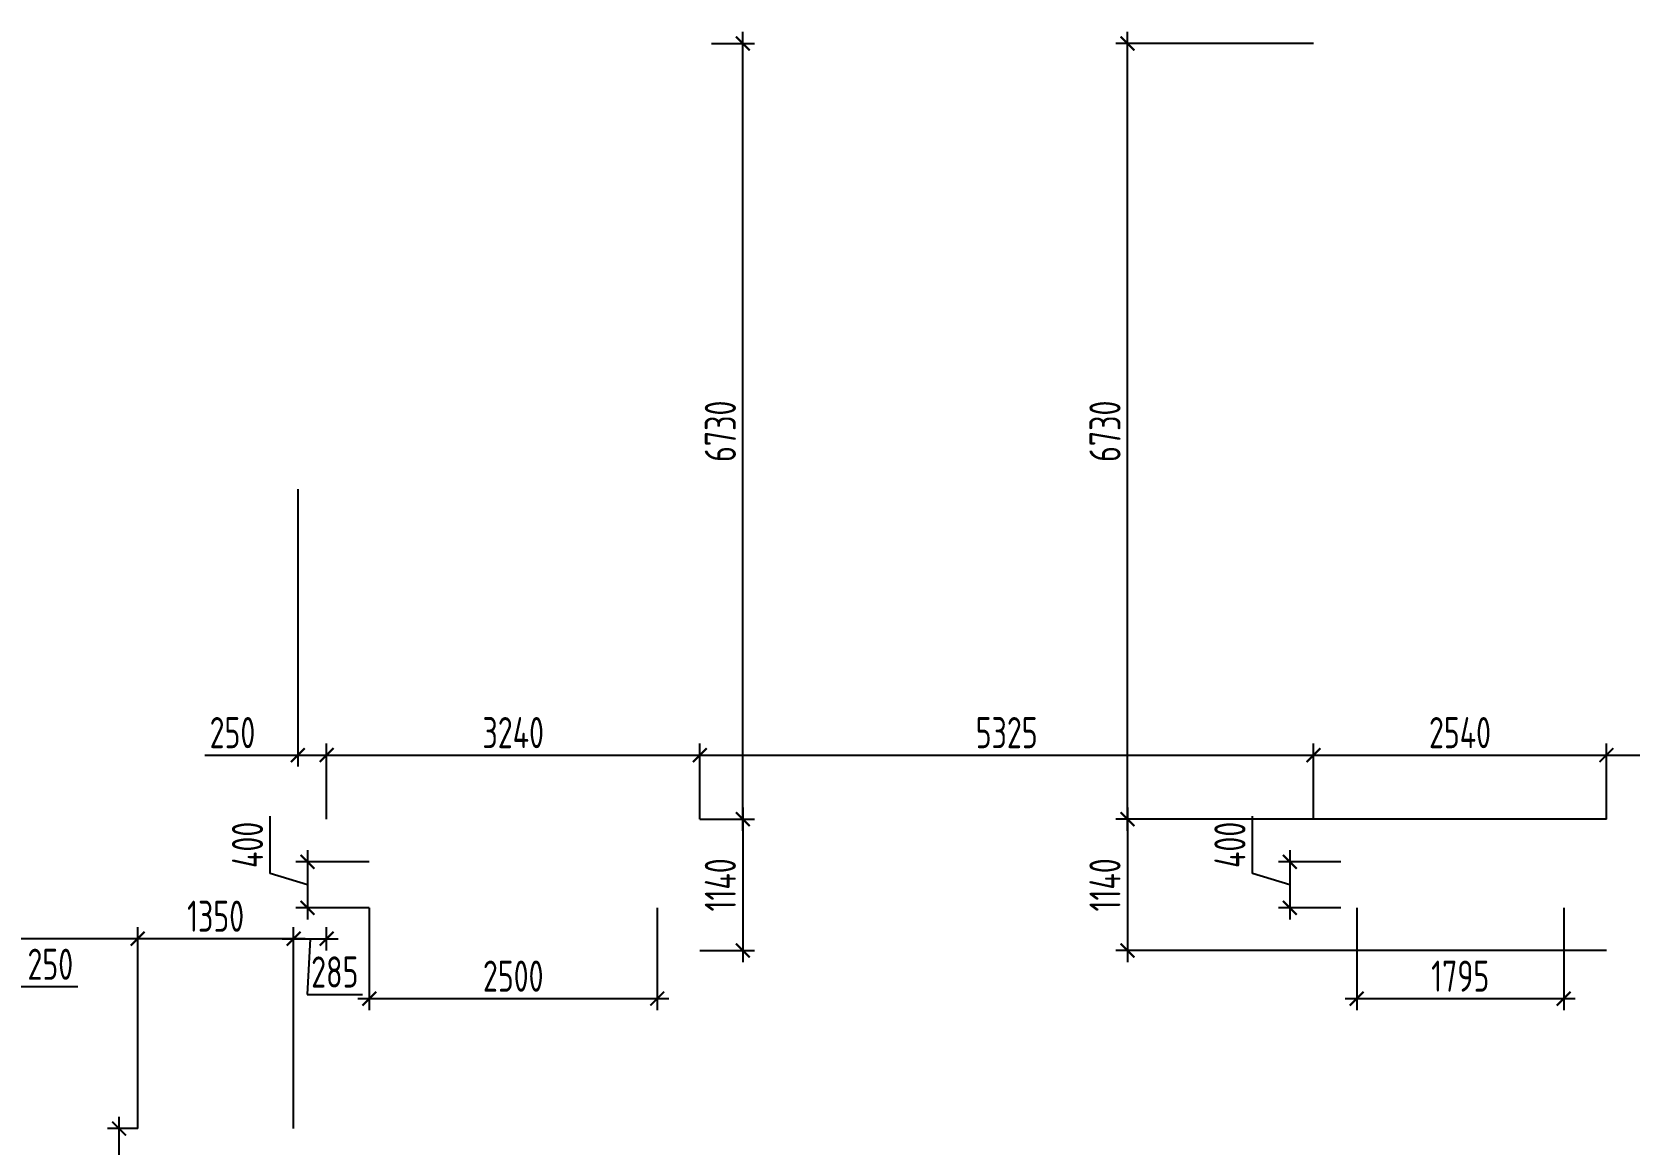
# Model space of a CAD drawing. Header units: millimetres. Extents: x -350007 to 535970, y -888 to 198380.
# Drawn here: x 482413 to 496269, y 76801 to 86451 of the extents above; entities that cross this region are included whole.
import ezdxf

# ---------------------------------------------------------------- set-up
doc = ezdxf.new("R2010")
doc.units = ezdxf.units.MM
doc.layers.add('АР_Размеры нов.', color=15, linetype='Continuous', lineweight=0)
doc.styles.add('ISOCPEUR', font='isocpeur.ttf', dxfattribs={"width": 0.7})
doc.dimstyles.new('R_100', dxfattribs={"dimtxt": 270, "dimasz": 120, "dimexe": 100, "dimexo": 0, "dimgap": 60, "dimtad": 1, "dimdec": 0, "dimrnd": 5, "dimzin": 0, "dimdsep": 46, "dimtxsty": 'ISOCPEUR', "dimblk": 'ARCHTICK', "dimcen": 0, "dimdle": 100, "dimclrd": 256, "dimclre": 256, "dimclrt": 256, "dimadec": 0, "dimazin": 0, "dimtfac": 2, "dimtdec": 0, "dimtofl": 0, "dimtmove": 1, "dimatfit": 3, "dimfxl": 1, "dimtvp": 3, "dimtolj": 1, "dimtzin": 0, "dimarcsym": 0})

# ---------------------------------------------------------------- blocks, each defined once
blk = doc.blocks.new('_ArchTick')
at = {"color": 0, "linetype": 'ByBlock', "const_width": 0.15}
blk.add_lwpolyline([(-0.5, -0.5), (0.5, 0.5)], dxfattribs=at)
blk = doc.blocks.new('*D2788')
at = {"layer": 'АР_Размеры нов.', "lineweight": -2, "ltscale": 100, "transparency": 16777216}
for p, q in [((481826, 78166), (482275, 78166)), ((481926, 77606), (481926, 78266)), ((482175, 77394), (482175, 78266)), ((482812, 78166), (482175, 78166))]:
    blk.add_line(p, q, dxfattribs=at)
at = {"layer": 'АР_Размеры нов.', "lineweight": -2, "ltscale": 100, "transparency": 16777216, "xscale": 120, "yscale": 120, "zscale": 120, "rotation": 180}
blk.add_blockref('_ArchTick', (481926, 78166), dxfattribs=at)
at = {"layer": 'АР_Размеры нов.', "lineweight": -2, "ltscale": 100, "transparency": 16777216, "xscale": 120, "yscale": 120, "zscale": 120}
blk.add_blockref('_ArchTick', (482175, 78166), dxfattribs=at)
at = {"layer": 'АР_Размеры нов.', "ltscale": 100, "transparency": 16777216, "insert": (482572, 78361), "char_height": 270, "attachment_point": 5, "style": 'ISOCPEUR'}
blk.add_mtext('\\A1;250', dxfattribs=at)
blk = doc.blocks.new('*D3389')
at = {"layer": 'АР_Размеры нов.', "lineweight": -2, "transparency": 16777216}
for p, q in [((484969, 79620), (484969, 80276)), ((488207, 79620), (488207, 80276)), ((484869, 80176), (488307, 80176))]:
    blk.add_line(p, q, dxfattribs=at)
at = {"layer": 'АР_Размеры нов.', "lineweight": -2, "transparency": 16777216, "xscale": 120, "yscale": 120, "zscale": 120, "rotation": 180}
blk.add_blockref('_ArchTick', (484969, 80176), dxfattribs=at)
at = {"layer": 'АР_Размеры нов.', "lineweight": -2, "transparency": 16777216, "xscale": 120, "yscale": 120, "zscale": 120}
blk.add_blockref('_ArchTick', (488207, 80176), dxfattribs=at)
at = {"layer": 'АР_Размеры нов.', "transparency": 16777216, "insert": (486588, 80371), "char_height": 270, "attachment_point": 5, "style": 'ISOCPEUR'}
blk.add_mtext('\\A1;3240', dxfattribs=at)
blk = doc.blocks.new('*D3390')
at = {"layer": 'АР_Размеры нов.', "lineweight": -2, "transparency": 16777216}
for p, q in [((484720, 82482), (484720, 80076)), ((484969, 80176), (484969, 80276)), ((483913, 80176), (484720, 80176)), ((484620, 80176), (485069, 80176))]:
    blk.add_line(p, q, dxfattribs=at)
at = {"layer": 'АР_Размеры нов.', "lineweight": -2, "transparency": 16777216, "xscale": 120, "yscale": 120, "zscale": 120, "rotation": 180}
blk.add_blockref('_ArchTick', (484720, 80176), dxfattribs=at)
at = {"layer": 'АР_Размеры нов.', "lineweight": -2, "transparency": 16777216, "xscale": 120, "yscale": 120, "zscale": 120}
blk.add_blockref('_ArchTick', (484969, 80176), dxfattribs=at)
at = {"layer": 'АР_Размеры нов.', "transparency": 16777216, "insert": (484152, 80371), "char_height": 270, "attachment_point": 5, "style": 'ISOCPEUR'}
blk.add_mtext('\\A1;250', dxfattribs=at)
blk = doc.blocks.new('*D3391')
at = {"layer": 'АР_Размеры нов.', "lineweight": -2, "transparency": 16777216}
for p, q in [((488307, 86351), (488680, 86351)), ((488580, 79520), (488580, 86451)), ((488207, 79620), (488680, 79620))]:
    blk.add_line(p, q, dxfattribs=at)
at = {"layer": 'АР_Размеры нов.', "lineweight": -2, "transparency": 16777216, "xscale": 120, "yscale": 120, "zscale": 120}
for p, rotation in [((488580, 86351), 90), ((488580, 79620), 270)]:
    blk.add_blockref('_ArchTick', p, dxfattribs=dict(at, rotation=rotation))
at = {"layer": 'АР_Размеры нов.', "transparency": 16777216, "insert": (488385, 82986), "char_height": 270, "attachment_point": 5, "rotation": 90, "style": 'ISOCPEUR'}
blk.add_mtext('\\A1;6730', dxfattribs=at)
blk = doc.blocks.new('*D3392')
at = {"layer": 'АР_Размеры нов.', "lineweight": -2, "transparency": 16777216}
for p, q in [((488580, 79720), (488580, 78380)), ((488207, 79620), (488680, 79620)), ((488207, 78480), (488680, 78480))]:
    blk.add_line(p, q, dxfattribs=at)
at = {"layer": 'АР_Размеры нов.', "lineweight": -2, "transparency": 16777216, "xscale": 120, "yscale": 120, "zscale": 120}
for p, rotation in [((488580, 79620), 90), ((488580, 78480), 270)]:
    blk.add_blockref('_ArchTick', p, dxfattribs=dict(at, rotation=rotation))
at = {"layer": 'АР_Размеры нов.', "transparency": 16777216, "insert": (488385, 79050), "char_height": 270, "attachment_point": 5, "rotation": 90, "style": 'ISOCPEUR'}
blk.add_mtext('\\A1;1140', dxfattribs=at)
blk = doc.blocks.new('*D3393')
at = {"layer": 'АР_Размеры нов.', "lineweight": -2, "transparency": 16777216}
for p, q in [((488207, 79620), (488207, 80276)), ((493531, 79620), (493531, 80276)), ((488107, 80176), (493631, 80176))]:
    blk.add_line(p, q, dxfattribs=at)
at = {"layer": 'АР_Размеры нов.', "lineweight": -2, "transparency": 16777216, "xscale": 120, "yscale": 120, "zscale": 120, "rotation": 180}
blk.add_blockref('_ArchTick', (488207, 80176), dxfattribs=at)
at = {"layer": 'АР_Размеры нов.', "lineweight": -2, "transparency": 16777216, "xscale": 120, "yscale": 120, "zscale": 120}
blk.add_blockref('_ArchTick', (493531, 80176), dxfattribs=at)
at = {"layer": 'АР_Размеры нов.', "transparency": 16777216, "insert": (490869, 80371), "char_height": 270, "attachment_point": 5, "style": 'ISOCPEUR'}
blk.add_mtext('\\A1;5325', dxfattribs=at)
blk = doc.blocks.new('*D3394')
at = {"layer": 'АР_Размеры нов.', "lineweight": -2, "transparency": 16777216}
for p, q in [((493531, 79620), (493531, 80276)), ((496072, 79620), (496072, 80276)), ((493431, 80176), (496172, 80176))]:
    blk.add_line(p, q, dxfattribs=at)
at = {"layer": 'АР_Размеры нов.', "lineweight": -2, "transparency": 16777216, "xscale": 120, "yscale": 120, "zscale": 120, "rotation": 180}
blk.add_blockref('_ArchTick', (493531, 80176), dxfattribs=at)
at = {"layer": 'АР_Размеры нов.', "lineweight": -2, "transparency": 16777216, "xscale": 120, "yscale": 120, "zscale": 120}
blk.add_blockref('_ArchTick', (496072, 80176), dxfattribs=at)
at = {"layer": 'АР_Размеры нов.', "transparency": 16777216, "insert": (494802, 80371), "char_height": 270, "attachment_point": 5, "style": 'ISOCPEUR'}
blk.add_mtext('\\A1;2540', dxfattribs=at)
blk = doc.blocks.new('*D3395')
at = {"layer": 'АР_Размеры нов.', "lineweight": -2, "transparency": 16777216}
for p, q in [((493531, 79620), (493531, 80276)), ((502099, 79620), (502099, 80276)), ((493431, 80176), (502199, 80176))]:
    blk.add_line(p, q, dxfattribs=at)
at = {"layer": 'АР_Размеры нов.', "lineweight": -2, "transparency": 16777216, "xscale": 120, "yscale": 120, "zscale": 120, "rotation": 180}
blk.add_blockref('_ArchTick', (493531, 80176), dxfattribs=at)
at = {"layer": 'АР_Размеры нов.', "lineweight": -2, "transparency": 16777216, "xscale": 120, "yscale": 120, "zscale": 120}
blk.add_blockref('_ArchTick', (502099, 80176), dxfattribs=at)
at = {"layer": 'АР_Размеры нов.', "transparency": 16777216, "insert": (497815, 80371), "char_height": 270, "attachment_point": 5, "style": 'ISOCPEUR'}
blk.add_mtext('\\A1;8570', dxfattribs=at)
blk = doc.blocks.new('*D3414')
at = {"layer": 'АР_Размеры нов.', "lineweight": -2, "transparency": 16777216}
for p, q in [((483330, 76936), (483068, 76936)), ((483168, 75484), (483168, 77036)), ((483330, 75584), (483068, 75584))]:
    blk.add_line(p, q, dxfattribs=at)
at = {"layer": 'АР_Размеры нов.', "lineweight": -2, "transparency": 16777216, "xscale": 120, "yscale": 120, "zscale": 120}
for p, rotation in [((483168, 76936), 90), ((483168, 75584), 270)]:
    blk.add_blockref('_ArchTick', p, dxfattribs=dict(at, rotation=rotation))
at = {"layer": 'АР_Размеры нов.', "transparency": 16777216, "insert": (482973, 76260), "char_height": 270, "attachment_point": 5, "rotation": 90, "style": 'ISOCPEUR'}
blk.add_mtext('\\A1;1350', dxfattribs=at)
blk = doc.blocks.new('*D3415')
at = {"layer": 'АР_Размеры нов.', "lineweight": -2, "transparency": 16777216}
for p, q in [((484782, 78583), (483230, 78583)), ((483330, 76936), (483330, 78683)), ((484682, 76936), (484682, 78683))]:
    blk.add_line(p, q, dxfattribs=at)
at = {"layer": 'АР_Размеры нов.', "lineweight": -2, "transparency": 16777216, "xscale": 120, "yscale": 120, "zscale": 120, "rotation": 180}
blk.add_blockref('_ArchTick', (483330, 78583), dxfattribs=at)
at = {"layer": 'АР_Размеры нов.', "lineweight": -2, "transparency": 16777216, "xscale": 120, "yscale": 120, "zscale": 120}
blk.add_blockref('_ArchTick', (484682, 78583), dxfattribs=at)
at = {"layer": 'АР_Размеры нов.', "transparency": 16777216, "insert": (484006, 78778), "char_height": 270, "attachment_point": 5, "style": 'ISOCPEUR'}
blk.add_mtext('\\A1;1350', dxfattribs=at)
blk = doc.blocks.new('*D3416')
at = {"layer": 'АР_Размеры нов.', "lineweight": -2, "transparency": 16777216}
for p, q in [((483430, 78583), (473906, 78583)), ((474006, 77770), (474006, 78683)), ((483330, 76936), (483330, 78683))]:
    blk.add_line(p, q, dxfattribs=at)
at = {"layer": 'АР_Размеры нов.', "lineweight": -2, "transparency": 16777216, "xscale": 120, "yscale": 120, "zscale": 120, "rotation": 180}
blk.add_blockref('_ArchTick', (474006, 78583), dxfattribs=at)
at = {"layer": 'АР_Размеры нов.', "lineweight": -2, "transparency": 16777216, "xscale": 120, "yscale": 120, "zscale": 120}
blk.add_blockref('_ArchTick', (483330, 78583), dxfattribs=at)
at = {"layer": 'АР_Размеры нов.', "transparency": 16777216, "insert": (476377, 78778), "char_height": 270, "attachment_point": 5, "style": 'ISOCPEUR'}
blk.add_mtext('\\A1;9325', dxfattribs=at)
blk = doc.blocks.new('*D3417')
at = {"layer": 'АР_Размеры нов.', "lineweight": -2, "transparency": 16777216}
for p, q in [((484582, 78583), (485069, 78583)), ((484682, 76936), (484682, 78683)), ((484826, 78583), (484801, 78099)), ((484969, 78480), (484969, 78683)), ((484801, 78099), (485280, 78099))]:
    blk.add_line(p, q, dxfattribs=at)
at = {"layer": 'АР_Размеры нов.', "lineweight": -2, "transparency": 16777216, "xscale": 120, "yscale": 120, "zscale": 120, "rotation": 180}
blk.add_blockref('_ArchTick', (484682, 78583), dxfattribs=at)
at = {"layer": 'АР_Размеры нов.', "lineweight": -2, "transparency": 16777216, "xscale": 120, "yscale": 120, "zscale": 120}
blk.add_blockref('_ArchTick', (484969, 78583), dxfattribs=at)
at = {"layer": 'АР_Размеры нов.', "transparency": 16777216, "insert": (485040, 78294), "char_height": 270, "attachment_point": 5, "style": 'ISOCPEUR'}
blk.add_mtext('\\A1;285', dxfattribs=at)
blk = doc.blocks.new('*D3424')
at = {"layer": 'АР_Размеры нов.', "lineweight": -2, "transparency": 16777216}
for p, q in [((485339, 78850), (485339, 77963)), ((487837, 78850), (487837, 77963)), ((485239, 78063), (487937, 78063))]:
    blk.add_line(p, q, dxfattribs=at)
at = {"layer": 'АР_Размеры нов.', "lineweight": -2, "transparency": 16777216, "xscale": 120, "yscale": 120, "zscale": 120, "rotation": 180}
blk.add_blockref('_ArchTick', (485339, 78063), dxfattribs=at)
at = {"layer": 'АР_Размеры нов.', "lineweight": -2, "transparency": 16777216, "xscale": 120, "yscale": 120, "zscale": 120}
blk.add_blockref('_ArchTick', (487837, 78063), dxfattribs=at)
at = {"layer": 'АР_Размеры нов.', "transparency": 16777216, "insert": (486588, 78258), "char_height": 270, "attachment_point": 5, "style": 'ISOCPEUR'}
blk.add_mtext('\\A1;2500', dxfattribs=at)
blk = doc.blocks.new('*D3425')
at = {"layer": 'АР_Размеры нов.', "lineweight": -2, "transparency": 16777216}
for p, q in [((484478, 79148), (484478, 79646)), ((484803, 79350), (484803, 78750)), ((484803, 79050), (484478, 79148)), ((485339, 79250), (484703, 79250)), ((485339, 78850), (484703, 78850))]:
    blk.add_line(p, q, dxfattribs=at)
at = {"layer": 'АР_Размеры нов.', "lineweight": -2, "transparency": 16777216, "xscale": 120, "yscale": 120, "zscale": 120}
for p, rotation in [((484803, 79250), 90), ((484803, 78850), 270)]:
    blk.add_blockref('_ArchTick', p, dxfattribs=dict(at, rotation=rotation))
at = {"layer": 'АР_Размеры нов.', "transparency": 16777216, "insert": (484283, 79397), "char_height": 270, "attachment_point": 5, "rotation": 90, "style": 'ISOCPEUR'}
blk.add_mtext('\\A1;400', dxfattribs=at)
blk = doc.blocks.new('*D3430')
at = {"layer": 'АР_Размеры нов.', "lineweight": -2, "transparency": 16777216}
for p, q in [((491917, 79720), (491917, 78380)), ((496074, 79620), (491817, 79620)), ((496074, 78480), (491817, 78480))]:
    blk.add_line(p, q, dxfattribs=at)
at = {"layer": 'АР_Размеры нов.', "lineweight": -2, "transparency": 16777216, "xscale": 120, "yscale": 120, "zscale": 120}
for p, rotation in [((491917, 79620), 90), ((491917, 78480), 270)]:
    blk.add_blockref('_ArchTick', p, dxfattribs=dict(at, rotation=rotation))
at = {"layer": 'АР_Размеры нов.', "transparency": 16777216, "insert": (491722, 79050), "char_height": 270, "attachment_point": 5, "rotation": 90, "style": 'ISOCPEUR'}
blk.add_mtext('\\A1;1140', dxfattribs=at)
blk = doc.blocks.new('*D3436')
at = {"layer": 'АР_Размеры нов.', "lineweight": -2, "transparency": 16777216}
for p, q in [((493906, 78850), (493906, 77963)), ((495702, 78850), (495702, 77963)), ((493806, 78063), (495802, 78063))]:
    blk.add_line(p, q, dxfattribs=at)
at = {"layer": 'АР_Размеры нов.', "lineweight": -2, "transparency": 16777216, "xscale": 120, "yscale": 120, "zscale": 120, "rotation": 180}
blk.add_blockref('_ArchTick', (493906, 78063), dxfattribs=at)
at = {"layer": 'АР_Размеры нов.', "lineweight": -2, "transparency": 16777216, "xscale": 120, "yscale": 120, "zscale": 120}
blk.add_blockref('_ArchTick', (495702, 78063), dxfattribs=at)
at = {"layer": 'АР_Размеры нов.', "transparency": 16777216, "insert": (494804, 78258), "char_height": 270, "attachment_point": 5, "style": 'ISOCPEUR'}
blk.add_mtext('\\A1;1795', dxfattribs=at)
blk = doc.blocks.new('*D3437')
at = {"layer": 'АР_Размеры нов.', "lineweight": -2, "transparency": 16777216}
for p, q in [((493001, 79148), (493001, 79646)), ((493326, 79350), (493326, 78750)), ((493326, 79050), (493001, 79148)), ((493768, 79250), (493226, 79250)), ((493768, 78850), (493226, 78850))]:
    blk.add_line(p, q, dxfattribs=at)
at = {"layer": 'АР_Размеры нов.', "lineweight": -2, "transparency": 16777216, "xscale": 120, "yscale": 120, "zscale": 120}
for p, rotation in [((493326, 79250), 90), ((493326, 78850), 270)]:
    blk.add_blockref('_ArchTick', p, dxfattribs=dict(at, rotation=rotation))
at = {"layer": 'АР_Размеры нов.', "transparency": 16777216, "insert": (492806, 79397), "char_height": 270, "attachment_point": 5, "rotation": 90, "style": 'ISOCPEUR'}
blk.add_mtext('\\A1;400', dxfattribs=at)
blk = doc.blocks.new('*D3665')
at = {"layer": 'АР_Размеры нов.', "lineweight": -2, "transparency": 16777216}
for p, q in [((493531, 86351), (491817, 86351)), ((491917, 79520), (491917, 86451)), ((493531, 79620), (491817, 79620))]:
    blk.add_line(p, q, dxfattribs=at)
at = {"layer": 'АР_Размеры нов.', "lineweight": -2, "transparency": 16777216, "xscale": 120, "yscale": 120, "zscale": 120}
for p, rotation in [((491917, 86351), 90), ((491917, 79620), 270)]:
    blk.add_blockref('_ArchTick', p, dxfattribs=dict(at, rotation=rotation))
at = {"layer": 'АР_Размеры нов.', "transparency": 16777216, "insert": (491722, 82986), "char_height": 270, "attachment_point": 5, "rotation": 90, "style": 'ISOCPEUR'}
blk.add_mtext('\\A1;6730', dxfattribs=at)

msp = doc.modelspace()

# ---------------------------------------------------------------- dimensions: what is measured, and where the dimension line sits
at = {"layer": 'АР_Размеры нов.'}
for base, p1, p2, picture, middle in [((488580.2, 86350.7), (488207.4, 79620.3), (488306.6, 86350.7), '*D3391', (488385.2, 82985.5)), ((491917.4, 86350.7), (493531, 79620.3), (493531, 86350.7), '*D3665', (491722.4, 82985.5)), ((484802.7, 78850.3), (485339.2, 79250.3), (485339.2, 78850.3), '*D3425', (484282.7, 79207.8)), ((488580.2, 78480.3), (488207.4, 79620.3), (488207.4, 78480.3), '*D3392', (488385.2, 79050.3)), ((491917.4, 78480.3), (496074.2, 79620.3), (496074.2, 78480.3), '*D3430', (491722.4, 79050.3)), ((493326, 78850.3), (493767.8, 79250.3), (493767.8, 78850.3), '*D3437', (492806, 79207.8)), ((483168.4, 76936), (483330.3, 75583.9), (483330.3, 76936), '*D3414', (482973.4, 76260))]:
    dim = msp.add_linear_dim(base=base, p1=p1, p2=p2, angle=90, dimstyle='R_100', override={"dimpost": '\\X'}, dxfattribs=at)
    dim.commit()
    dim.dimension.update_dxf_attribs({"geometry": picture, "text_midpoint": middle})
for base, p1, p2, picture, middle in [((484969.2, 80175.6), (484720.2, 82481.6), (484969.2, 80175.6), '*D3390', (484152.1, 80463.6)), ((474005.5, 78583.4), (483330.3, 76936), (474005.5, 77769.7), '*D3416', (476376.6, 78583.4)), ((484969.2, 78583.4), (484682.3, 76936), (484969.2, 78480.3), '*D3417', (484860.6, 78099.3))]:
    dim = msp.add_linear_dim(base=base, p1=p1, p2=p2, dimstyle='R_100', override={"dimpost": '\\X'}, dxfattribs=at)
    dim.commit()
    dim.dimension.update_dxf_attribs({"geometry": picture, "text_midpoint": middle, "dimtype": 160})
for base, p1, p2, picture, middle in [((488207.4, 80175.6), (484969.2, 79620.3), (488207.4, 79620.3), '*D3389', (486588.3, 80370.6)), ((493531, 80175.6), (488207.4, 79620.3), (493531, 79620.3), '*D3393', (490869.2, 80370.6)), ((496072.4, 80175.6), (493531, 79620.3), (496072.4, 79620.3), '*D3394', (494801.7, 80370.6)), ((502099.1, 80175.6), (493531.1, 79620.3), (502099.1, 79620.3), '*D3395', (497815.1, 80370.6)), ((483330.3, 78583.4), (484682.3, 76936), (483330.3, 76936), '*D3415', (484006.3, 78778.4)), ((487837.4, 78063.4), (485339.2, 78850.3), (487837.4, 78850.3), '*D3424', (486588.3, 78258.4)), ((495702.4, 78063.4), (493906, 78850.3), (495702.4, 78850.3), '*D3436', (494804.2, 78258.4))]:
    dim = msp.add_linear_dim(base=base, p1=p1, p2=p2, dimstyle='R_100', override={"dimpost": '\\X'}, dxfattribs=at)
    dim.commit()
    dim.dimension.update_dxf_attribs({"geometry": picture, "text_midpoint": middle})
at = {"layer": 'АР_Размеры нов.', "ltscale": 100}
dim = msp.add_linear_dim(base=(482174.8, 78166.1), p1=(481925.9, 77606), p2=(482174.8, 77393.8), dimstyle='R_100', override={"dimpost": '\\X', "dimfxl": 2.5, "dimarcsym": 2}, dxfattribs=at)
dim.commit()
dim.dimension.update_dxf_attribs({"geometry": '*D2788', "text_midpoint": (482572.4, 78115.2), "dimtype": 160})

doc.saveas('drawing.dxf')
